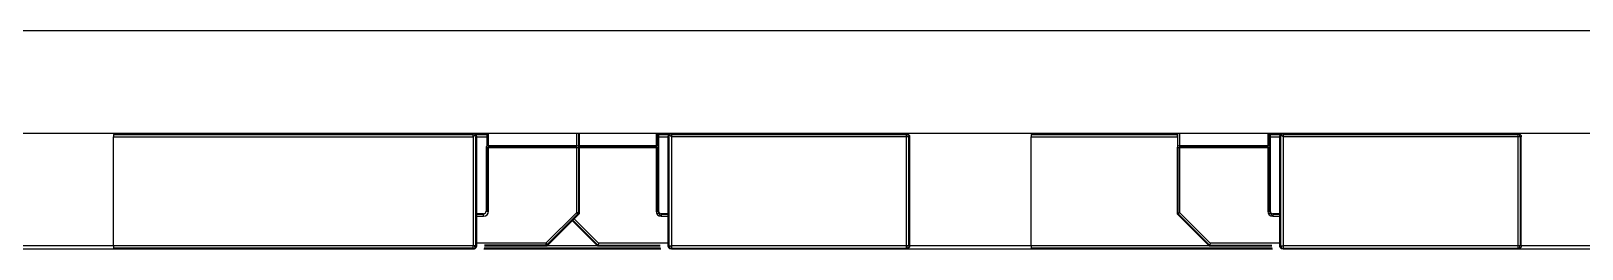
# Model space of a CAD drawing. Header units: millimetres. Extents: x 172 to 597, y 625 to 806.
# Drawn here: x 210.64 to 234.79, y 625.36 to 628.76 of the extents above; entities that cross this region are included whole.
import ezdxf

# ---------------------------------------------------------------- set-up
doc = ezdxf.new("R2010")
doc.units = ezdxf.units.MM

msp = doc.modelspace()

# ---------------------------------------------------------------- linework, layer by layer
at = {"color": 7, "linetype": 'Continuous', "lineweight": 25}
for p, q in [((520.623, 628.762), (175.961, 628.762)), ((520.623, 627.162), (175.961, 627.162)), ((211.926, 627.147), (217.526, 627.147)), ((211.926, 625.412), (211.926, 627.112)), ((211.926, 627.112), (217.526, 627.112)), ((217.526, 627.112), (217.526, 625.412)), ((217.562, 627.147), (217.562, 627.147)), ((217.562, 627.112), (217.562, 625.412)), ((217.576, 627.112), (217.576, 625.412)), ((217.577, 627.112), (217.576, 627.112)), ((217.577, 625.912), (217.577, 627.112)), ((217.738, 627.162), (217.738, 626.965)), ((219.177, 627.162), (219.177, 627.102)), ((219.177, 627.102), (219.177, 627.102)), ((219.177, 627.102), (219.177, 626.928)), ((219.177, 627.102), (219.177, 627.099)), ((219.177, 627.102), (219.177, 627.102)), ((219.177, 626.952), (219.177, 627.078)), ((220.414, 627.162), (220.414, 627.102)), ((220.414, 627.162), (220.414, 626.905)), ((220.414, 627.102), (220.414, 627.102)), ((220.414, 627.008), (220.414, 627.102)), ((220.414, 627.102), (220.414, 627.102)), ((220.414, 627.061), (220.414, 626.923)), ((220.564, 625.412), (220.564, 627.112)), ((220.578, 625.412), (220.578, 627.112)), ((224.274, 627.112), (220.613, 627.112)), ((220.613, 627.112), (220.613, 625.412)), ((220.613, 627.147), (224.274, 627.147)), ((224.274, 625.412), (224.274, 627.112)), ((224.309, 625.412), (224.309, 627.112)), ((226.214, 625.412), (226.214, 627.112)), ((228.489, 627.162), (228.489, 627.102)), ((228.5, 626.965), (228.5, 627.162)), ((229.939, 627.162), (229.939, 627.102)), ((229.939, 627.162), (229.939, 626.905)), ((229.939, 627.102), (229.939, 627.102)), ((229.939, 627.008), (229.939, 627.102)), ((229.939, 627.102), (229.939, 627.102)), ((229.939, 627.061), (229.939, 626.923)), ((230.089, 625.412), (230.089, 627.112)), ((230.103, 625.412), (230.103, 627.112)), ((233.799, 627.112), (230.138, 627.112)), ((230.138, 627.112), (230.138, 625.412)), ((230.138, 627.147), (233.799, 627.147)), ((233.799, 625.412), (233.799, 627.112)), ((233.834, 625.412), (233.834, 627.112)), ((217.727, 626.945), (217.738, 626.945)), ((217.727, 626.945), (217.727, 625.952)), ((217.738, 626.945), (217.767, 626.945)), ((217.738, 626.945), (217.738, 625.952)), ((219.137, 626.973), (217.767, 626.973)), ((219.137, 626.96), (217.767, 626.96)), ((217.767, 626.945), (219.137, 626.945)), ((217.767, 625.952), (217.767, 626.945)), ((219.137, 626.945), (219.165, 626.945)), ((219.137, 626.945), (219.137, 625.928)), ((219.165, 626.945), (219.177, 626.945)), ((219.165, 626.945), (219.165, 625.928)), ((219.177, 625.928), (219.177, 626.945)), ((219.177, 626.945), (219.177, 625.912)), ((219.177, 626.928), (219.177, 625.928)), ((219.177, 625.912), (219.177, 626.895)), ((220.374, 626.945), (220.374, 625.952)), ((220.374, 626.945), (220.402, 626.945)), ((220.402, 626.945), (220.414, 626.945)), ((220.402, 625.952), (220.402, 626.945)), ((220.414, 625.952), (220.414, 626.945)), ((220.414, 625.912), (220.414, 626.91)), ((220.414, 626.905), (220.414, 625.912)), ((220.414, 626.895), (220.414, 625.941)), ((228.489, 626.945), (228.5, 626.945)), ((228.489, 626.945), (228.489, 625.912)), ((228.5, 626.945), (228.529, 626.945)), ((228.5, 626.945), (228.5, 625.916)), ((229.899, 626.973), (228.529, 626.973)), ((229.899, 626.96), (228.529, 626.96)), ((228.529, 626.945), (229.899, 626.945)), ((228.529, 625.928), (228.529, 626.945)), ((229.899, 626.945), (229.899, 625.952)), ((229.899, 626.945), (229.927, 626.945)), ((229.927, 626.945), (229.939, 626.945)), ((229.927, 625.952), (229.927, 626.945)), ((229.939, 625.952), (229.939, 626.945)), ((229.939, 625.912), (229.939, 626.91)), ((229.939, 626.905), (229.939, 625.912)), ((229.939, 626.895), (229.939, 625.941)), ((217.577, 626.712), (217.577, 626.712)), ((217.577, 625.412), (217.577, 626.712)), ((217.577, 626.712), (217.577, 625.912)), ((217.687, 625.912), (217.577, 625.912)), ((217.687, 625.912), (217.687, 625.912)), ((217.727, 625.952), (217.738, 625.952)), ((217.738, 625.952), (217.767, 625.952)), ((219.137, 625.928), (218.66, 625.452)), ((218.677, 625.412), (219.177, 625.912)), ((219.177, 625.912), (218.677, 625.412)), ((219.157, 625.908), (218.68, 625.432)), ((218.688, 625.423), (219.165, 625.9)), ((219.165, 625.9), (218.688, 625.423)), ((219.165, 625.928), (219.137, 625.928)), ((219.177, 625.928), (219.165, 625.928)), ((219.165, 625.9), (219.165, 625.9)), ((219.174, 625.913), (219.174, 625.913)), ((219.177, 625.928), (219.177, 625.928)), ((219.177, 625.912), (219.177, 625.912)), ((220.374, 625.952), (220.402, 625.952)), ((220.402, 625.952), (220.414, 625.952)), ((220.414, 625.952), (220.414, 625.952)), ((220.425, 625.923), (220.425, 625.923)), ((220.564, 625.912), (220.454, 625.912)), ((228.489, 625.912), (228.989, 625.412)), ((228.994, 625.423), (228.5, 625.916)), ((229.005, 625.452), (228.529, 625.928)), ((229.899, 625.952), (229.927, 625.952)), ((229.927, 625.952), (229.939, 625.952)), ((229.939, 625.952), (229.939, 625.952)), ((229.95, 625.923), (229.95, 625.923)), ((230.089, 625.912), (229.979, 625.912)), ((219.07, 625.805), (219.464, 625.412)), ((217.526, 625.412), (211.926, 625.412)), ((217.526, 625.376), (211.926, 625.376)), ((211.926, 625.362), (217.526, 625.362)), ((217.692, 625.362), (220.448, 625.362)), ((217.702, 625.412), (218.66, 625.412)), ((218.66, 625.412), (218.66, 625.412)), ((218.66, 625.412), (218.677, 625.412)), ((218.675, 625.415), (218.675, 625.415)), ((218.677, 625.412), (218.676, 625.415)), ((218.677, 625.412), (218.677, 625.412)), ((218.688, 625.423), (218.688, 625.423)), ((219.464, 625.412), (220.438, 625.412)), ((224.274, 625.412), (220.613, 625.412)), ((220.613, 625.376), (224.274, 625.376)), ((220.613, 625.362), (224.274, 625.362)), ((226.214, 625.362), (229.973, 625.362)), ((228.989, 625.412), (229.963, 625.412)), ((233.799, 625.412), (230.138, 625.412)), ((230.138, 625.376), (233.799, 625.376)), ((230.138, 625.362), (233.799, 625.362))]:
    msp.add_line(p, q, dxfattribs=at)
at = {"color": 8, "linetype": 'Continuous', "lineweight": 25}
for p, q in [((217.562, 627.147), (217.727, 627.147)), ((217.577, 627.112), (217.727, 627.112)), ((217.767, 626.973), (217.767, 627.162)), ((219.137, 627.162), (219.137, 626.973)), ((219.165, 627.162), (219.165, 626.965)), ((219.177, 626.945), (219.177, 627.162)), ((219.177, 627.102), (219.177, 627.162)), ((219.177, 627.162), (219.177, 626.945)), ((219.177, 627.102), (219.177, 627.102)), ((219.177, 627.099), (219.177, 627.102)), ((220.374, 627.162), (220.374, 626.973)), ((220.402, 626.965), (220.402, 627.162)), ((220.414, 626.945), (220.414, 627.162)), ((220.414, 627.102), (220.414, 627.162)), ((220.414, 627.147), (220.578, 627.147)), ((220.414, 627.112), (220.564, 627.112)), ((226.214, 627.147), (228.489, 627.147)), ((226.214, 627.112), (228.489, 627.112)), ((228.529, 626.973), (228.529, 627.162)), ((229.899, 627.162), (229.899, 626.973)), ((229.927, 626.965), (229.927, 627.162)), ((229.939, 626.945), (229.939, 627.162)), ((229.939, 627.102), (229.939, 627.162)), ((229.939, 627.147), (230.103, 627.147)), ((229.939, 627.112), (230.089, 627.112)), ((220.374, 626.973), (219.177, 626.973)), ((220.374, 626.96), (219.177, 626.96)), ((219.177, 626.945), (220.374, 626.945)), ((219.177, 626.895), (219.177, 626.895)), ((217.687, 625.9), (217.577, 625.9)), ((217.577, 625.872), (217.687, 625.872)), ((219.48, 625.452), (219.099, 625.833)), ((220.564, 625.9), (220.454, 625.9)), ((220.454, 625.872), (220.564, 625.872)), ((230.089, 625.9), (229.979, 625.9)), ((229.979, 625.872), (230.089, 625.872)), ((219.469, 625.423), (219.079, 625.813)), ((218.66, 625.452), (217.577, 625.452)), ((220.443, 625.376), (217.697, 625.376)), ((218.66, 625.423), (217.701, 625.423)), ((219.463, 625.412), (218.677, 625.412)), ((219.469, 625.423), (220.439, 625.423)), ((220.564, 625.452), (219.48, 625.452)), ((228.988, 625.412), (226.214, 625.412)), ((229.968, 625.376), (226.214, 625.376)), ((228.994, 625.423), (229.964, 625.423)), ((230.089, 625.452), (229.005, 625.452))]:
    msp.add_line(p, q, dxfattribs=at)
at = {"color": 7, "linetype": 'Continuous', "lineweight": 25, "flags": 128}
for points in [[(217.526, 627.112), (217.531, 627.116), (217.535, 627.12), (217.539, 627.124), (217.543, 627.128), (217.546, 627.132), (217.55, 627.135), (217.553, 627.138), (217.555, 627.141)], [(220.613, 627.112), (220.609, 627.116), (220.605, 627.12), (220.601, 627.124), (220.597, 627.128), (220.594, 627.132), (220.59, 627.135), (220.587, 627.138), (220.585, 627.141)], [(224.324, 625.412), (224.324, 626.364), (224.324, 627.112)], [(230.138, 627.112), (230.134, 627.116), (230.13, 627.12), (230.126, 627.124), (230.122, 627.128), (230.119, 627.132), (230.115, 627.135), (230.112, 627.138), (230.11, 627.141)], [(233.849, 625.412), (233.849, 626.364), (233.849, 627.112)], [(217.767, 626.96), (217.767, 626.962), (217.767, 626.964), (217.767, 626.966), (217.767, 626.967), (217.767, 626.969), (217.767, 626.97), (217.767, 626.972), (217.767, 626.973)], [(217.767, 626.945), (217.767, 626.947), (217.767, 626.949), (217.767, 626.951), (217.767, 626.953), (217.767, 626.955), (217.767, 626.957), (217.767, 626.959), (217.767, 626.96)], [(219.137, 626.973), (219.137, 626.972), (219.137, 626.97), (219.137, 626.969), (219.137, 626.967), (219.137, 626.966), (219.137, 626.964), (219.137, 626.962), (219.137, 626.96)], [(219.137, 626.96), (219.137, 626.959), (219.137, 626.957), (219.137, 626.955), (219.137, 626.953), (219.137, 626.951), (219.137, 626.949), (219.137, 626.947), (219.137, 626.945)], [(219.177, 626.895), (219.177, 626.903), (219.177, 626.911), (219.177, 626.918), (219.177, 626.926), (219.177, 626.933), (219.177, 626.94), (219.177, 626.946), (219.177, 626.952)], [(220.374, 626.973), (220.374, 626.972), (220.374, 626.97), (220.374, 626.969), (220.374, 626.967), (220.374, 626.966), (220.374, 626.964), (220.374, 626.962), (220.374, 626.96)], [(220.374, 626.96), (220.374, 626.959), (220.374, 626.957), (220.374, 626.955), (220.374, 626.953), (220.374, 626.951), (220.374, 626.949), (220.374, 626.947), (220.374, 626.945)], [(220.414, 626.923), (220.414, 626.922), (220.414, 626.92), (220.414, 626.919), (220.414, 626.917), (220.414, 626.916), (220.414, 626.914), (220.414, 626.912), (220.414, 626.91)], [(220.414, 626.91), (220.414, 626.909), (220.414, 626.907), (220.414, 626.905), (220.414, 626.903), (220.414, 626.901), (220.414, 626.899), (220.414, 626.897), (220.414, 626.895)], [(228.529, 626.96), (228.529, 626.962), (228.529, 626.964), (228.529, 626.966), (228.529, 626.967), (228.529, 626.969), (228.529, 626.97), (228.529, 626.972), (228.529, 626.973)], [(228.529, 626.945), (228.529, 626.947), (228.529, 626.949), (228.529, 626.951), (228.529, 626.953), (228.529, 626.955), (228.529, 626.957), (228.529, 626.959), (228.529, 626.96)], [(229.899, 626.973), (229.899, 626.972), (229.899, 626.97), (229.899, 626.969), (229.899, 626.967), (229.899, 626.966), (229.899, 626.964), (229.899, 626.962), (229.899, 626.96)], [(229.899, 626.96), (229.899, 626.959), (229.899, 626.957), (229.899, 626.955), (229.899, 626.953), (229.899, 626.951), (229.899, 626.949), (229.899, 626.947), (229.899, 626.945)], [(229.939, 626.923), (229.939, 626.922), (229.939, 626.92), (229.939, 626.919), (229.939, 626.917), (229.939, 626.916), (229.939, 626.914), (229.939, 626.912), (229.939, 626.91)], [(229.939, 626.91), (229.939, 626.909), (229.939, 626.907), (229.939, 626.905), (229.939, 626.903), (229.939, 626.901), (229.939, 626.899), (229.939, 626.897), (229.939, 626.895)], [(217.687, 625.872), (217.687, 625.876), (217.687, 625.879), (217.687, 625.883), (217.687, 625.887), (217.687, 625.891), (217.687, 625.894), (217.687, 625.897), (217.687, 625.9)], [(219.137, 625.928), (219.139, 625.925), (219.142, 625.923), (219.145, 625.92), (219.147, 625.917), (219.15, 625.915), (219.152, 625.913), (219.155, 625.91), (219.157, 625.908)], [(219.157, 625.908), (219.158, 625.906), (219.16, 625.905), (219.162, 625.903), (219.163, 625.902), (219.164, 625.901), (219.164, 625.9), (219.165, 625.9), (219.165, 625.9)], [(220.454, 625.9), (220.454, 625.897), (220.454, 625.894), (220.454, 625.891), (220.454, 625.887), (220.454, 625.883), (220.454, 625.879), (220.454, 625.876), (220.454, 625.872)], [(229.979, 625.9), (229.979, 625.897), (229.979, 625.894), (229.979, 625.891), (229.979, 625.887), (229.979, 625.883), (229.979, 625.879), (229.979, 625.876), (229.979, 625.872)], [(218.68, 625.432), (218.678, 625.434), (218.676, 625.436), (218.673, 625.438), (218.671, 625.441), (218.668, 625.443), (218.666, 625.446), (218.663, 625.449), (218.66, 625.452)], [(218.66, 625.452), (218.662, 625.447), (218.664, 625.442), (218.666, 625.437), (218.668, 625.433), (218.67, 625.429), (218.671, 625.425), (218.672, 625.422), (218.674, 625.419)], [(218.66, 625.452), (218.66, 625.448), (218.66, 625.444), (218.66, 625.44), (218.66, 625.436), (218.66, 625.433), (218.66, 625.429), (218.66, 625.426), (218.66, 625.423)], [(218.66, 625.423), (218.66, 625.422), (218.66, 625.421), (218.66, 625.42), (218.66, 625.419), (218.66, 625.418), (218.66, 625.417), (218.66, 625.417), (218.66, 625.416)], [(218.685, 625.426), (218.685, 625.427), (218.684, 625.427), (218.684, 625.428), (218.683, 625.429), (218.682, 625.429), (218.682, 625.43), (218.681, 625.431), (218.68, 625.432)]]:
    msp.add_lwpolyline(points, dxfattribs=at)
at = {"color": 8, "linetype": 'Continuous', "lineweight": 25, "flags": 128}
for points in [[(219.177, 627.098), (219.177, 627.098), (219.177, 627.102)], [(219.177, 627.078), (219.177, 627.075), (219.177, 627.075)], [(219.177, 626.948), (219.177, 626.949), (219.177, 626.952)]]:
    msp.add_lwpolyline(points, dxfattribs=at)
at = {"color": 7, "linetype": 'Continuous', "lineweight": 25}
for centre, radius, start, end in [((217.514, 627.1), 0.0573, 44.5098, 77.9376), ((217.515, 627.1), 0.0572, 12.0531, 45.4946), ((199.893, 627.082), 19.284, 359.99, 0.0596), ((220.625, 627.1), 0.0572, 134.5101, 167.9429), ((226.614, 633.172), 8.528, 224.9463, 225.0079), ((220.625, 627.1), 0.0572, 102.0479, 135.4944), ((224.275, 627.081), 0.0659, 64.7745, 90.4684), ((224.286, 627.143), 0.0174, 351.691, 51.8998), ((224.22, 627.143), 0.0823, 337.3976, 357.8999), ((230.15, 627.1), 0.0572, 134.5101, 167.9429), ((236.139, 633.172), 8.528, 224.9463, 225.0079), ((230.15, 627.1), 0.0572, 102.0479, 135.4944), ((233.8, 627.081), 0.0659, 64.7745, 90.4684), ((233.811, 627.143), 0.0174, 351.691, 51.8998), ((233.745, 627.143), 0.0823, 337.3976, 357.8999), ((217.752, 626.944), 0.025, 122.0784, 177.2146), ((217.766, 626.924), 0.0495, 88.9984, 123.6531), ((219.137, 626.924), 0.0495, 56.3519, 90.9999), ((219.152, 626.944), 0.0251, 2.8088, 57.9289), ((220.375, 626.924), 0.0495, 56.3519, 90.9999), ((220.389, 626.944), 0.0251, 2.8088, 57.9289), ((228.514, 626.944), 0.025, 122.0784, 177.2146), ((228.528, 626.924), 0.0495, 88.9984, 123.6531), ((229.9, 626.924), 0.0495, 56.3519, 90.9999), ((229.914, 626.944), 0.0251, 2.8088, 57.9289), ((217.687, 625.952), 0.08, 270, 0), ((217.687, 625.952), 0.04, 270, 315), ((227.329, 625.902), 9.642, 179.9404, 180.01), ((217.687, 625.952), 0.04, 315, 0), ((219.137, 625.928), 0.04, 315, 337.5), ((219.137, 625.928), 0.04, 315, 337.5), ((219.137, 625.928), 0.04, 337.5, 0), ((219.137, 625.928), 0.04, 337.5, 0), ((220.454, 625.952), 0.08, 180, 270), ((220.454, 625.952), 0.04, 180, 225), ((220.454, 625.952), 0.04, 180, 225), ((220.454, 625.952), 0.04, 225, 270), ((220.454, 625.952), 0.04, 225, 270), ((230.096, 625.902), 9.642, 179.9404, 180.01), ((229.979, 625.952), 0.08, 180, 270), ((229.979, 625.952), 0.04, 180, 225), ((229.979, 625.952), 0.04, 180, 225), ((229.979, 625.952), 0.04, 225, 270), ((229.979, 625.952), 0.04, 225, 270), ((239.621, 625.902), 9.642, 179.9404, 180.01), ((217.527, 625.441), 0.0651, 269.5238, 295.8081), ((217.474, 625.38), 0.0817, 2.2627, 23.3367), ((217.539, 625.38), 0.0167, 306.9008, 8.5022), ((217.542, 625.414), 0.034, 292.0013, 355.5733), ((218.656, 625.461), 0.0449, 274.8087, 292.5479), ((220.783, 625.415), 2.123, 179.9865, 180.1005), ((218.66, 625.452), 0.04, 270, 292.5), ((218.66, 625.452), 0.04, 270, 292.5), ((218.656, 625.461), 0.0449, 292.4523, 310.1906), ((221.263, 626.491), 2.802, 202.4882, 202.5868), ((218.66, 625.452), 0.04, 292.5, 315), ((218.66, 625.452), 0.04, 292.5, 315), ((220.813, 627.553), 3.008, 224.9905, 225.071), ((220.597, 625.414), 0.0339, 184.4034, 247.9953), ((220.601, 625.38), 0.0167, 171.5281, 233.1122), ((220.666, 625.38), 0.0813, 156.8233, 177.7827), ((220.613, 625.441), 0.0651, 244.1889, 270.4772), ((224.275, 625.443), 0.0659, 269.5316, 295.2255), ((224.22, 625.38), 0.0825, 2.1142, 22.6812), ((224.286, 625.381), 0.0174, 308.1093, 8.3068), ((230.122, 625.414), 0.0339, 184.4034, 247.9953), ((230.126, 625.38), 0.0167, 171.5281, 233.1122), ((230.191, 625.38), 0.0813, 156.8233, 177.7827), ((230.138, 625.441), 0.0651, 244.1889, 270.4772), ((233.8, 625.443), 0.0659, 269.5316, 295.2255), ((233.745, 625.38), 0.0825, 2.1142, 22.6812), ((233.811, 625.381), 0.0174, 308.1093, 8.3068)]:
    msp.add_arc(centre, radius, start, end, dxfattribs=at)
for points in [[(211.926, 627.147), (211.926, 627.145), (211.926, 627.14), (211.926, 627.131), (211.926, 627.121), (211.926, 627.115), (211.926, 627.112)], [(217.526, 627.112), (217.526, 627.115), (217.526, 627.121), (217.526, 627.131), (217.526, 627.14), (217.526, 627.145), (217.526, 627.147)], [(217.562, 627.147), (217.564, 627.145), (217.568, 627.14), (217.573, 627.131), (217.576, 627.121), (217.576, 627.115), (217.576, 627.112)], [(217.577, 627.112), (217.577, 627.115), (217.576, 627.121), (217.573, 627.131), (217.569, 627.14), (217.565, 627.145), (217.562, 627.147)], [(220.564, 627.112), (220.564, 627.115), (220.564, 627.121), (220.567, 627.131), (220.572, 627.14), (220.576, 627.145), (220.578, 627.147)], [(220.613, 627.147), (220.613, 627.145), (220.613, 627.14), (220.613, 627.131), (220.613, 627.121), (220.613, 627.115), (220.613, 627.112)], [(224.274, 627.112), (224.274, 627.115), (224.274, 627.121), (224.274, 627.131), (224.274, 627.139), (224.274, 627.144), (224.274, 627.147)], [(224.296, 627.156), (224.3, 627.154), (224.308, 627.149), (224.317, 627.138), (224.323, 627.126), (224.324, 627.116), (224.324, 627.112)], [(226.214, 627.147), (226.214, 627.145), (226.214, 627.14), (226.214, 627.131), (226.214, 627.121), (226.214, 627.115), (226.214, 627.112)], [(230.089, 627.112), (230.089, 627.115), (230.089, 627.121), (230.092, 627.131), (230.097, 627.14), (230.101, 627.145), (230.103, 627.147)], [(230.138, 627.147), (230.138, 627.145), (230.138, 627.14), (230.138, 627.131), (230.138, 627.121), (230.138, 627.115), (230.138, 627.112)], [(233.799, 627.112), (233.799, 627.115), (233.799, 627.121), (233.799, 627.131), (233.799, 627.139), (233.799, 627.144), (233.799, 627.147)], [(233.821, 627.156), (233.825, 627.154), (233.833, 627.149), (233.842, 627.138), (233.848, 627.126), (233.849, 627.116), (233.849, 627.112)], [(211.926, 625.412), (211.926, 625.408), (211.926, 625.402), (211.926, 625.392), (211.926, 625.384), (211.926, 625.379), (211.926, 625.376)], [(211.926, 625.376), (211.926, 625.374), (211.926, 625.37), (211.926, 625.365), (211.926, 625.362), (211.926, 625.362), (211.926, 625.362)], [(217.526, 625.376), (217.526, 625.379), (217.526, 625.384), (217.526, 625.392), (217.526, 625.402), (217.526, 625.408), (217.526, 625.412)], [(217.526, 625.362), (217.526, 625.362), (217.526, 625.362), (217.526, 625.365), (217.526, 625.37), (217.526, 625.374), (217.526, 625.376)], [(217.576, 625.412), (217.576, 625.412), (217.576, 625.412), (217.573, 625.412), (217.568, 625.412), (217.564, 625.412), (217.562, 625.412)], [(217.576, 625.412), (217.576, 625.408), (217.576, 625.402), (217.573, 625.392), (217.568, 625.384), (217.564, 625.379), (217.562, 625.376)], [(217.562, 625.376), (217.564, 625.379), (217.568, 625.384), (217.573, 625.392), (217.576, 625.402), (217.576, 625.408), (217.577, 625.412)], [(220.564, 625.412), (220.564, 625.412), (220.564, 625.412), (220.567, 625.412), (220.572, 625.412), (220.576, 625.412), (220.578, 625.412)], [(220.578, 625.376), (220.576, 625.379), (220.572, 625.384), (220.567, 625.392), (220.564, 625.402), (220.564, 625.408), (220.564, 625.412)], [(220.613, 625.412), (220.613, 625.408), (220.613, 625.402), (220.613, 625.392), (220.613, 625.384), (220.613, 625.379), (220.613, 625.376)], [(220.613, 625.376), (220.613, 625.374), (220.613, 625.37), (220.613, 625.365), (220.613, 625.362), (220.613, 625.362), (220.613, 625.362)], [(224.274, 625.377), (224.274, 625.379), (224.274, 625.384), (224.274, 625.393), (224.274, 625.402), (224.274, 625.408), (224.274, 625.412)], [(224.274, 625.362), (224.274, 625.362), (224.274, 625.362), (224.274, 625.365), (224.274, 625.37), (224.274, 625.374), (224.274, 625.377)], [(224.324, 625.412), (224.324, 625.412), (224.323, 625.412), (224.32, 625.412), (224.316, 625.412), (224.311, 625.412), (224.309, 625.412)], [(226.214, 625.412), (226.214, 625.408), (226.214, 625.402), (226.214, 625.392), (226.214, 625.384), (226.214, 625.379), (226.214, 625.376)], [(226.214, 625.376), (226.214, 625.374), (226.214, 625.37), (226.214, 625.365), (226.214, 625.362), (226.214, 625.362), (226.214, 625.362)], [(230.089, 625.412), (230.089, 625.412), (230.089, 625.412), (230.092, 625.412), (230.097, 625.412), (230.101, 625.412), (230.103, 625.412)], [(230.103, 625.376), (230.101, 625.379), (230.097, 625.384), (230.092, 625.392), (230.089, 625.402), (230.089, 625.408), (230.089, 625.412)], [(230.138, 625.412), (230.138, 625.408), (230.138, 625.402), (230.138, 625.392), (230.138, 625.384), (230.138, 625.379), (230.138, 625.376)], [(230.138, 625.376), (230.138, 625.374), (230.138, 625.37), (230.138, 625.365), (230.138, 625.362), (230.138, 625.362), (230.138, 625.362)], [(233.799, 625.377), (233.799, 625.379), (233.799, 625.384), (233.799, 625.393), (233.799, 625.402), (233.799, 625.408), (233.799, 625.412)], [(233.799, 625.362), (233.799, 625.362), (233.799, 625.362), (233.799, 625.365), (233.799, 625.37), (233.799, 625.374), (233.799, 625.377)], [(233.849, 625.412), (233.849, 625.412), (233.848, 625.412), (233.845, 625.412), (233.841, 625.412), (233.836, 625.412), (233.834, 625.412)]]:
    msp.add_open_spline(points, degree=3, dxfattribs=at)
for points, knots in [([(217.526, 627.156), (217.526, 627.158), (217.526, 627.161), (217.526, 627.161), (217.526, 627.162)], [0, 0, 0, 0, 0.55974, 1, 1, 1, 1]), ([(217.526, 627.147), (217.526, 627.149), (217.526, 627.153), (217.526, 627.155), (217.526, 627.156)], [0, 0, 0, 0, 0.559874, 1, 1, 1, 1]), ([(217.571, 627.112), (217.57, 627.112), (217.567, 627.112), (217.563, 627.112), (217.562, 627.112)], [0, 0, 0, 0, 0.559874, 1, 1, 1, 1]), ([(217.576, 627.112), (217.576, 627.112), (217.576, 627.112), (217.572, 627.112), (217.571, 627.112)], [0, 0, 0, 0, 0.5597403, 1, 1, 1, 1]), ([(220.402, 627.073), (220.405, 627.077), (220.412, 627.086), (220.413, 627.096), (220.414, 627.102)], [0, 0, 0, 0, 0.389886, 1, 1, 1, 1]), ([(220.414, 627.102), (220.414, 627.097), (220.414, 627.089), (220.414, 627.076), (220.414, 627.065), (220.414, 627.061)], [0, 0, 0, 0, 0.542423, 0.792924, 1, 1, 1, 1]), ([(220.569, 627.112), (220.567, 627.112), (220.564, 627.112), (220.564, 627.112), (220.564, 627.112)], [0, 0, 0, 0, 0.55974, 1, 1, 1, 1]), ([(220.578, 627.112), (220.576, 627.112), (220.572, 627.112), (220.57, 627.112), (220.569, 627.112)], [0, 0, 0, 0, 0.5598737, 1, 1, 1, 1]), ([(220.613, 627.162), (220.613, 627.161), (220.613, 627.161), (220.613, 627.158), (220.613, 627.156)], [0, 0, 0, 0, 0.55974, 1, 1, 1, 1]), ([(220.613, 627.156), (220.613, 627.155), (220.613, 627.152), (220.613, 627.149), (220.613, 627.147)], [0, 0, 0, 0, 0.559874, 1, 1, 1, 1]), ([(224.274, 627.162), (224.278, 627.161), (224.286, 627.161), (224.293, 627.158), (224.296, 627.156)], [0, 0, 0, 0, 0.559746, 1, 1, 1, 1]), ([(224.296, 627.112), (224.292, 627.112), (224.285, 627.112), (224.278, 627.112), (224.274, 627.112)], [0, 0, 0, 0, 0.559741, 1, 1, 1, 1]), ([(224.309, 627.112), (224.307, 627.112), (224.303, 627.112), (224.298, 627.112), (224.296, 627.112)], [0, 0, 0, 0, 0.559883, 1, 1, 1, 1]), ([(229.927, 627.073), (229.93, 627.077), (229.937, 627.086), (229.938, 627.096), (229.939, 627.102)], [0, 0, 0, 0, 0.389886, 1, 1, 1, 1]), ([(229.939, 627.102), (229.939, 627.097), (229.939, 627.089), (229.939, 627.076), (229.939, 627.065), (229.939, 627.061)], [0, 0, 0, 0, 0.542423, 0.792924, 1, 1, 1, 1]), ([(230.094, 627.112), (230.092, 627.112), (230.089, 627.112), (230.089, 627.112), (230.089, 627.112)], [0, 0, 0, 0, 0.55974, 1, 1, 1, 1]), ([(230.103, 627.112), (230.101, 627.112), (230.097, 627.112), (230.095, 627.112), (230.094, 627.112)], [0, 0, 0, 0, 0.559874, 1, 1, 1, 1]), ([(230.138, 627.162), (230.138, 627.161), (230.138, 627.161), (230.138, 627.158), (230.138, 627.156)], [0, 0, 0, 0, 0.55974, 1, 1, 1, 1]), ([(230.138, 627.156), (230.138, 627.155), (230.138, 627.152), (230.138, 627.149), (230.138, 627.147)], [0, 0, 0, 0, 0.559874, 1, 1, 1, 1]), ([(233.799, 627.162), (233.803, 627.161), (233.811, 627.161), (233.818, 627.158), (233.821, 627.156)], [0, 0, 0, 0, 0.559746, 1, 1, 1, 1]), ([(233.821, 627.112), (233.817, 627.112), (233.81, 627.112), (233.803, 627.112), (233.799, 627.112)], [0, 0, 0, 0, 0.5597408, 1, 1, 1, 1]), ([(233.834, 627.112), (233.832, 627.112), (233.828, 627.112), (233.823, 627.112), (233.821, 627.112)], [0, 0, 0, 0, 0.559883, 1, 1, 1, 1]), ([(220.414, 626.91), (220.414, 626.917), (220.414, 626.933), (220.414, 626.967), (220.414, 626.991), (220.414, 627.008)], [0, 0, 0, 0, 0.201752, 0.44877, 1, 1, 1, 1]), ([(229.939, 626.91), (229.939, 626.917), (229.939, 626.933), (229.939, 626.967), (229.939, 626.991), (229.939, 627.008)], [0, 0, 0, 0, 0.201752, 0.44877, 1, 1, 1, 1]), ([(219.173, 625.913), (219.173, 625.913), (219.177, 625.912), (219.177, 625.912), (219.177, 625.912)], [0, 0, 0, 0, 0.210839, 1, 1, 1, 1]), ([(220.454, 625.872), (220.444, 625.881), (220.429, 625.896), (220.416, 625.92), (220.414, 625.934), (220.414, 625.941)], [0, 0, 0, 0, 0.504903, 0.750087, 1, 1, 1, 1]), ([(228.489, 625.912), (228.489, 625.912), (228.491, 625.912), (228.497, 625.915), (228.5, 625.916)], [0, 0, 0, 0, 0.554193, 1, 1, 1, 1]), ([(228.5, 625.916), (228.505, 625.918), (228.514, 625.922), (228.524, 625.926), (228.529, 625.928)], [0, 0, 0, 0, 0.55524, 1, 1, 1, 1]), ([(229.979, 625.872), (229.969, 625.881), (229.954, 625.896), (229.941, 625.92), (229.939, 625.934), (229.939, 625.941)], [0, 0, 0, 0, 0.504903, 0.750087, 1, 1, 1, 1]), ([(209.987, 625.362), (210.029, 625.362), (210.115, 625.362), (210.634, 625.362), (211.266, 625.362), (211.706, 625.362), (211.926, 625.362)], [0, 0, 0, 0, 0.279633, 0.559261, 0.779629, 1, 1, 1, 1]), ([(211.926, 625.412), (211.683, 625.412), (211.196, 625.412), (210.577, 625.412), (210.138, 625.412), (210.07, 625.412), (210.037, 625.412)], [0, 0, 0, 0, 0.25, 0.5, 0.75, 1, 1, 1, 1]), ([(217.549, 625.412), (217.545, 625.412), (217.538, 625.412), (217.53, 625.412), (217.526, 625.412)], [0, 0, 0, 0, 0.5019142, 1, 1, 1, 1]), ([(217.549, 625.367), (217.545, 625.365), (217.538, 625.362), (217.53, 625.362), (217.526, 625.362)], [0, 0, 0, 0, 0.55974, 1, 1, 1, 1]), ([(217.527, 625.362), (217.531, 625.362), (217.539, 625.362), (217.546, 625.366), (217.549, 625.367)], [0, 0, 0, 0, 0.55974, 1, 1, 1, 1]), ([(217.562, 625.412), (217.559, 625.412), (217.555, 625.412), (217.551, 625.412), (217.549, 625.412)], [0, 0, 0, 0, 0.591822, 1, 1, 1, 1]), ([(217.562, 625.376), (217.559, 625.374), (217.556, 625.371), (217.551, 625.368), (217.549, 625.367)], [0, 0, 0, 0, 0.559874, 1, 1, 1, 1]), ([(217.549, 625.367), (217.552, 625.368), (217.556, 625.371), (217.56, 625.375), (217.562, 625.376)], [0, 0, 0, 0, 0.559874, 1, 1, 1, 1]), ([(217.572, 625.389), (217.57, 625.387), (217.568, 625.382), (217.564, 625.378), (217.562, 625.376)], [0, 0, 0, 0, 0.559874, 1, 1, 1, 1]), ([(217.577, 625.412), (217.577, 625.407), (217.576, 625.4), (217.573, 625.392), (217.572, 625.389)], [0, 0, 0, 0, 0.55974, 1, 1, 1, 1]), ([(219.469, 625.423), (219.467, 625.42), (219.464, 625.413), (219.464, 625.412), (219.464, 625.412)], [0, 0, 0, 0, 0.56529, 1, 1, 1, 1]), ([(219.48, 625.452), (219.478, 625.446), (219.473, 625.435), (219.47, 625.427), (219.469, 625.423)], [0, 0, 0, 0, 0.565249, 1, 1, 1, 1]), ([(220.578, 625.412), (220.58, 625.412), (220.584, 625.412), (220.589, 625.412), (220.591, 625.412)], [0, 0, 0, 0, 0.559874, 1, 1, 1, 1]), ([(220.591, 625.367), (220.589, 625.368), (220.584, 625.371), (220.58, 625.375), (220.578, 625.376)], [0, 0, 0, 0, 0.559874, 1, 1, 1, 1]), ([(220.591, 625.412), (220.595, 625.412), (220.602, 625.412), (220.61, 625.412), (220.613, 625.412)], [0, 0, 0, 0, 0.55974, 1, 1, 1, 1]), ([(220.613, 625.362), (220.609, 625.362), (220.601, 625.362), (220.594, 625.366), (220.591, 625.367)], [0, 0, 0, 0, 0.55974, 1, 1, 1, 1]), ([(224.296, 625.412), (224.293, 625.412), (224.286, 625.412), (224.278, 625.412), (224.274, 625.412)], [0, 0, 0, 0, 0.501901, 1, 1, 1, 1]), ([(224.296, 625.367), (224.292, 625.365), (224.285, 625.362), (224.278, 625.362), (224.274, 625.362)], [0, 0, 0, 0, 0.559746, 1, 1, 1, 1]), ([(224.274, 625.362), (224.317, 625.362), (224.402, 625.362), (224.922, 625.362), (225.554, 625.362), (225.994, 625.362), (226.214, 625.362)], [0, 0, 0, 0, 0.279633, 0.559261, 0.779629, 1, 1, 1, 1]), ([(224.309, 625.412), (224.307, 625.412), (224.303, 625.412), (224.298, 625.412), (224.296, 625.412)], [0, 0, 0, 0, 0.590302, 1, 1, 1, 1]), ([(224.324, 625.412), (224.324, 625.407), (224.323, 625.398), (224.317, 625.385), (224.308, 625.374), (224.3, 625.369), (224.296, 625.367)], [0, 0, 0, 0, 0.25, 0.5, 0.75, 1, 1, 1, 1]), ([(226.214, 625.412), (225.97, 625.412), (225.483, 625.412), (224.865, 625.412), (224.426, 625.412), (224.358, 625.412), (224.324, 625.412)], [0, 0, 0, 0, 0.25, 0.5, 0.75, 1, 1, 1, 1]), ([(228.994, 625.423), (228.992, 625.42), (228.989, 625.413), (228.989, 625.412), (228.989, 625.412)], [0, 0, 0, 0, 0.56529, 1, 1, 1, 1]), ([(229.005, 625.452), (229.003, 625.446), (228.998, 625.435), (228.995, 625.427), (228.994, 625.423)], [0, 0, 0, 0, 0.565249, 1, 1, 1, 1]), ([(230.103, 625.412), (230.105, 625.412), (230.109, 625.412), (230.114, 625.412), (230.116, 625.412)], [0, 0, 0, 0, 0.559874, 1, 1, 1, 1]), ([(230.116, 625.367), (230.114, 625.368), (230.109, 625.371), (230.105, 625.375), (230.103, 625.376)], [0, 0, 0, 0, 0.559874, 1, 1, 1, 1]), ([(230.116, 625.412), (230.12, 625.412), (230.127, 625.412), (230.135, 625.412), (230.138, 625.412)], [0, 0, 0, 0, 0.55974, 1, 1, 1, 1]), ([(230.138, 625.362), (230.134, 625.362), (230.126, 625.362), (230.119, 625.366), (230.116, 625.367)], [0, 0, 0, 0, 0.55974, 1, 1, 1, 1]), ([(233.821, 625.412), (233.818, 625.412), (233.811, 625.412), (233.803, 625.412), (233.799, 625.412)], [0, 0, 0, 0, 0.501901, 1, 1, 1, 1]), ([(233.821, 625.367), (233.817, 625.365), (233.81, 625.362), (233.803, 625.362), (233.799, 625.362)], [0, 0, 0, 0, 0.559746, 1, 1, 1, 1]), ([(233.799, 625.362), (233.842, 625.362), (233.927, 625.362), (234.447, 625.362), (235.079, 625.362), (235.519, 625.362), (235.739, 625.362)], [0, 0, 0, 0, 0.279633, 0.559261, 0.779629, 1, 1, 1, 1]), ([(233.834, 625.412), (233.832, 625.412), (233.828, 625.412), (233.823, 625.412), (233.821, 625.412)], [0, 0, 0, 0, 0.590302, 1, 1, 1, 1]), ([(233.849, 625.412), (233.849, 625.407), (233.848, 625.398), (233.842, 625.385), (233.833, 625.374), (233.825, 625.369), (233.821, 625.367)], [0, 0, 0, 0, 0.25, 0.5, 0.75, 1, 1, 1, 1]), ([(235.739, 625.412), (235.495, 625.412), (235.008, 625.412), (234.39, 625.412), (233.951, 625.412), (233.883, 625.412), (233.849, 625.412)], [0, 0, 0, 0, 0.25, 0.5, 0.75, 1, 1, 1, 1])]:
    msp.add_open_spline(points, degree=3, knots=knots, dxfattribs=at)

doc.saveas('drawing.dxf')
